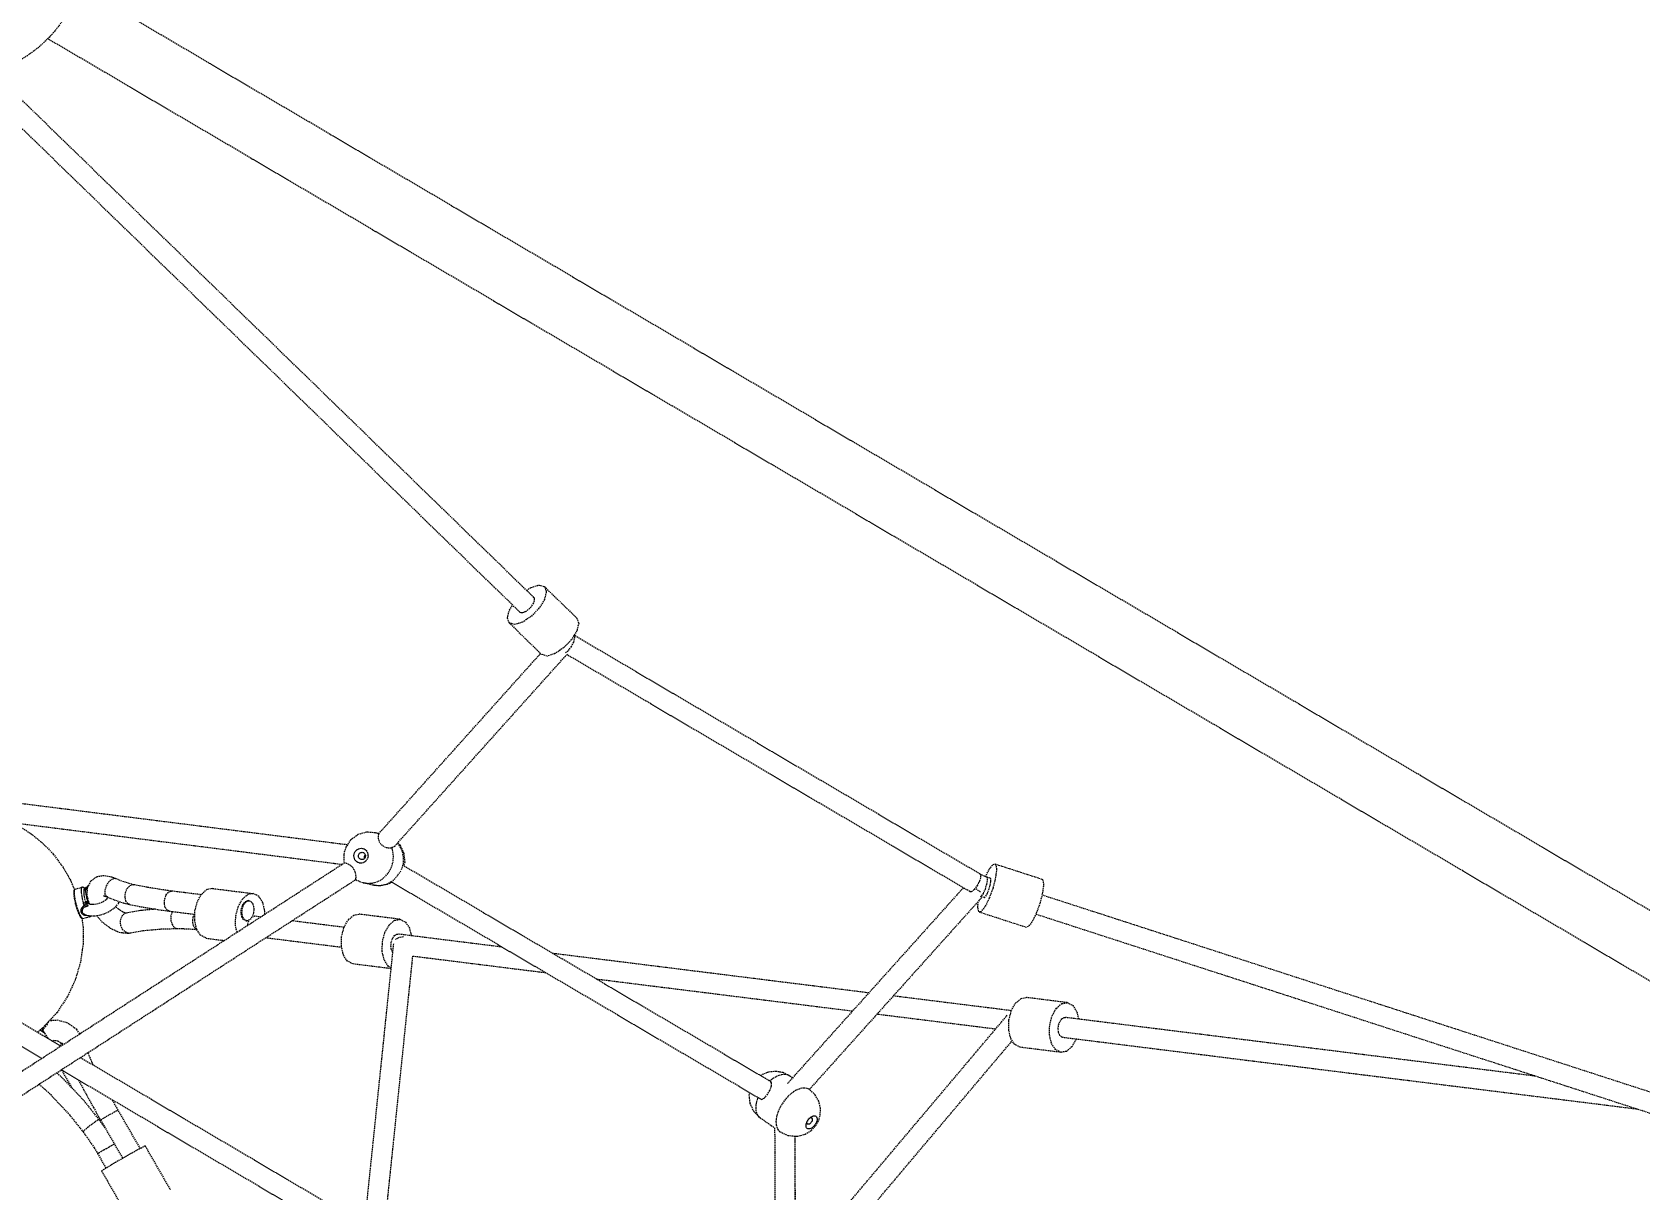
# Model space of a CAD drawing. Header units: millimetres. Extents: x -4083 to 4058, y -3576 to 3464.
# Drawn here: x 473 to 2061, y 624 to 1768 of the extents above; entities that cross this region are included whole.
import ezdxf

# ---------------------------------------------------------------- set-up
doc = ezdxf.new("R2010")
doc.units = ezdxf.units.MM
doc.linetypes.add('HIDDEN', pattern=[1.905, 1.27, -0.635])
for name, color, linetype in [('DIKOM_ОБЪЕКТ', 7, 'Continuous'), ('DIKOM_РАЗМЕР_ЗОНА', 7, 'Continuous'), ('DIKOM_РАЗМЕР_ОБЪЕКТА', 7, 'Continuous')]:
    doc.layers.add(name, color=color, linetype=linetype)
doc.styles.add('style1', font='arialbd.ttf', dxfattribs={"width": 0.8})
doc.dimstyles.new('1-50', dxfattribs={"dimtxt": 300, "dimasz": 200, "dimexe": 100, "dimexo": 0, "dimgap": 100, "dimtad": 1, "dimtxsty": 'style1', "dimcen": 200, "dimclrd": 7, "dimclre": 7, "dimclrt": 7, "dimadec": 1, "dimazin": 2, "dimtfac": 1, "dimtmove": 0, "dimatfit": 2, "dimfxl": 0, "dimlwd": 25, "dimlwe": 18, "dimarcsym": 0})

# ---------------------------------------------------------------- blocks, each defined once
blk = doc.blocks.new('*D0')
at = {"layer": 'Defpoints', "color": 0, "transparency": 16777216}
for p in [(-1721.8, 671.9), (2519, 657.8), (2519, -1847.3)]:
    blk.add_point(p, dxfattribs=at)
at = {"layer": 'DIKOM_РАЗМЕР_ОБЪЕКТА', "color": 7, "lineweight": 18, "transparency": 16777216}
for p, q in [((-1721.8, 671.9), (-1721.8, -1947.3)), ((2519, 657.8), (2519, -1947.3))]:
    blk.add_line(p, q, dxfattribs=at)
at = {"layer": 'DIKOM_РАЗМЕР_ОБЪЕКТА', "color": 7, "lineweight": 25, "transparency": 16777216}
blk.add_line((-1521.8, -1847.3), (2319, -1847.3), dxfattribs=at)
at = {"layer": 'DIKOM_РАЗМЕР_ОБЪЕКТА', "color": 7, "transparency": 16777216}
for points in [[(-1521.8, -1814), (-1521.8, -1880.7), (-1721.8, -1847.3)], [(2319, -1814), (2319, -1880.7), (2519, -1847.3)]]:
    blk.add_solid(points, dxfattribs=at)
at = {"layer": 'DIKOM_РАЗМЕР_ОБЪЕКТА', "color": 7, "transparency": 16777216, "insert": (341, -1568.6), "char_height": 300, "attachment_point": 5, "style": 'style1'}
blk.add_mtext('{\\fArial|b0|i0|c204|p34;\\H1.16667x;4150}', dxfattribs=at)
blk = doc.blocks.new('*D3')
at = {"layer": 'Defpoints', "color": 0, "transparency": 16777216}
for p in [(-3254.8, 990.5), (4056.9, 952.4), (4056.9, -3475.9)]:
    blk.add_point(p, dxfattribs=at)
at = {"layer": 'DIKOM_РАЗМЕР_ЗОНА', "color": 7, "lineweight": 18, "transparency": 16777216}
for p, q in [((-3254.8, 990.5), (-3254.8, -3575.9)), ((4056.9, 952.4), (4056.9, -3575.9))]:
    blk.add_line(p, q, dxfattribs=at)
at = {"layer": 'DIKOM_РАЗМЕР_ЗОНА', "color": 7, "lineweight": 25, "transparency": 16777216}
blk.add_line((-3054.8, -3475.9), (3856.9, -3475.9), dxfattribs=at)
at = {"layer": 'DIKOM_РАЗМЕР_ЗОНА', "color": 7, "transparency": 16777216}
for points in [[(-3054.8, -3442.6), (-3054.8, -3509.2), (-3254.8, -3475.9)], [(3856.9, -3442.6), (3856.9, -3509.2), (4056.9, -3475.9)]]:
    blk.add_solid(points, dxfattribs=at)
at = {"layer": 'DIKOM_РАЗМЕР_ЗОНА', "color": 7, "transparency": 16777216, "insert": (401.1, -3197.1), "char_height": 300, "attachment_point": 5, "style": 'style1'}
blk.add_mtext('{\\fArial|b0|i0|c204|p34;\\H1.16667x;7300}', dxfattribs=at)

msp = doc.modelspace()

# ---------------------------------------------------------------- linework, layer by layer
at = {"layer": 'DIKOM_ОБЪЕКТ', "color": 7, "linetype": 'HIDDEN', "lineweight": 15}
for p, q in [((2314.257, 757.428), (519.097, 1813.616)), ((2283.831, 705.714), (488.409, 1762.057)), ((968.927, 1209.707), (437.567, 1726.036)), ((954.99, 1195.364), (423.629, 1711.693)), ((979.377, 1220.469), (981.17, 1215.475)), ((979.381, 1220.465), (1011.375, 1189.376)), ((944.54, 1184.603), (942.747, 1189.596)), ((944.536, 1184.606), (976.531, 1153.517)), ((1011.26, 1176.728), (1005.927, 1168.025)), ((1013.165, 1184.385), (1011.26, 1176.728)), ((1011.372, 1189.379), (1013.165, 1184.385)), ((998.222, 1159.999), (989.672, 1154.241)), ((1005.927, 1168.025), (998.222, 1159.999)), ((1409.743, 936.315), (1008.537, 1172.365)), ((815.642, 976.371), (975.51, 1154.434)), ((831.277, 963.849), (1000.951, 1152.833)), ((1399.601, 919.077), (1001.415, 1153.351)), ((784.602, 965.258), (425.373, 1010.7)), ((779.009, 945.806), (422.863, 990.858)), ((815.642, 976.371), (812.304, 977.197)), ((799.877, 957.835), (800.477, 957.621)), ((802.144, 955.158), (801.658, 954.351)), ((804.815, 952.94), (804.353, 951.574)), ((829.059, 960.798), (828.904, 961.206)), ((424.484, 716.646), (781.446, 947.381)), ((798.133, 950.787), (797.533, 951.001)), ((798.827, 950.694), (798.133, 950.787)), ((804.353, 951.574), (803.651, 950.322)), ((838.819, 943.478), (837.525, 939.91)), ((839.602, 947.194), (838.819, 943.478)), ((1203.104, 731.098), (840.312, 944.558)), ((1415.058, 933.83), (1418.731, 941.251)), ((1424.365, 946.529), (1470.782, 931.485)), ((1425.951, 941.521), (1425.028, 933.286)), ((428.147, 695.2), (792.889, 930.963)), ((515.792, 921.583), (522.45, 923.33)), ((525.478, 922.46), (525.311, 922.321)), ((525.636, 922.092), (525.437, 922.182)), ((525.737, 922.248), (525.525, 922.142)), ((525.643, 922.115), (525.597, 922.111)), ((526.237, 922.477), (525.737, 922.248)), ((526.32, 921.204), (525.871, 921.307)), ((646.066, 921.205), (640.691, 916.676)), ((651.421, 922.194), (646.066, 921.205)), ((651.413, 922.196), (691.704, 917.161)), ((792.889, 930.963), (793.255, 930.666)), ((793.255, 930.666), (800.1, 927.864)), ((809.804, 925.464), (800.1, 927.864)), ((828.524, 928.289), (823.801, 925.978)), ((1192.962, 713.86), (828.524, 928.289)), ((1393.089, 922.908), (1219.439, 729.495)), ((1407.14, 925.11), (1409.478, 929.66)), ((1411.843, 935.184), (1409.743, 936.315)), ((1412.984, 917.299), (1414.881, 921.649)), ((1414.881, 921.649), (1416.359, 926.583)), ((1419.74, 932.259), (1416.405, 933.341)), ((1416.696, 933.112), (1416.405, 933.341)), ((1472.367, 926.477), (1471.444, 918.242)), ((527.295, 915.068), (529.659, 907.081)), ((528.16, 909.321), (528.448, 907.85)), ((528.448, 907.85), (528.45, 907.838)), ((528.448, 907.849), (528.459, 907.809)), ((528.459, 907.81), (528.5, 907.749)), ((529.436, 907.152), (530.467, 906.823)), ((544.717, 914.743), (547.557, 913.767)), ((564.062, 907.75), (569.513, 906.411)), ((565.723, 910.001), (564.985, 913.948)), ((569.514, 906.411), (580.934, 904.116)), ((604.717, 903.428), (603.902, 907.389)), ((640.599, 915.941), (610.939, 919.647)), ((634.076, 900.04), (636.48, 909.244)), ((636.48, 909.244), (640.691, 916.676)), ((686.356, 916.17), (680.981, 911.641)), ((691.711, 917.159), (686.356, 916.17)), ((687.535, 910.076), (686.712, 910.179)), ((687.536, 910.083), (689.57, 909.153)), ((689.57, 909.153), (691.421, 906.469)), ((1411.352, 913.314), (1241.038, 723.616)), ((1407.364, 903.972), (1407.991, 909.57)), ((1413.574, 913.234), (1411.798, 913.81)), ((1415.244, 914.458), (1416.876, 917.326)), ((1468.863, 907.92), (1465.136, 897.554)), ((1471.444, 918.242), (1468.863, 907.92)), ((2237.336, 667.195), (1470.809, 915.703)), ((518.896, 900.103), (518.112, 902.422)), ((519.701, 897.996), (518.896, 900.103)), ((523.407, 892.566), (530.065, 894.313)), ((530.904, 895.141), (534.2, 895.069)), ((566.222, 897.828), (566.184, 897.819)), ((580.934, 904.116), (597.055, 901.406)), ((597.055, 901.406), (608.602, 899.821)), ((608.602, 899.821), (632.729, 896.807)), ((611.676, 899.01), (610.345, 895.061)), ((612.007, 899.396), (611.676, 899.01)), ((632.403, 894.198), (633.332, 896.731)), ((633.842, 890.465), (634.076, 900.04)), ((635.816, 881.978), (633.842, 890.465)), ((682.06, 891.535), (680.49, 893.96)), ((684.376, 890.353), (685.199, 890.25)), ((685.63, 890.221), (685.198, 890.243)), ((686.267, 887.467), (687.242, 890.292)), ((691.928, 898.079), (690.488, 894.083)), ((698.939, 894.05), (692.957, 894.797)), ((781.369, 883.749), (729.813, 890.192)), ((836.613, 891.743), (796.322, 896.778)), ((1408.949, 898.965), (1455.366, 883.921)), ((1465.136, 897.554), (1461, 889.199)), ((2231.168, 648.17), (1464.694, 896.661)), ((559.202, 878.944), (567.933, 877.908)), ((560.44, 885.932), (562.267, 881.943)), ((567.933, 877.908), (570.577, 878.31)), ((570.577, 878.31), (570.592, 878.313)), ((631.42, 882.039), (636.033, 881.636)), ((639.697, 875.869), (635.816, 881.978)), ((645.26, 873.016), (639.697, 875.869)), ((686.055, 885.721), (686.267, 887.467)), ((937.349, 864.258), (834.78, 877.075)), ((645.268, 873.014), (662.973, 870.802)), ((779.021, 863.887), (703.683, 873.302)), ((830.096, 867.369), (802.441, 599.964)), ((827.618, 865.858), (828.09, 869.745)), ((828.09, 869.745), (829.391, 873.223)), ((1299.771, 818.97), (987.422, 858.001)), ((827.568, 842.924), (790.176, 847.596)), ((848.939, 855.15), (823.114, 605.438)), ((980.842, 838.668), (848.939, 855.15)), ((1283.5, 800.848), (1030.915, 832.411)), ((1440.52, 801.382), (1323.938, 815.95)), ((1495.763, 809.376), (1455.473, 814.411)), ((501.469, 766.408), (427.75, 809.866)), ((1231.738, 554.36), (1436.757, 797.27)), ((1424.867, 783.183), (1307.667, 797.828)), ((1958.066, 736.71), (1493.931, 794.708)), ((482.684, 754.266), (423.682, 789.047)), ((483.066, 783.085), (482.485, 783.357)), ((484.211, 781.465), (484.146, 781.875)), ((484.179, 781.666), (484.287, 781.444)), ((484.208, 781.583), (484.184, 781.638)), ((484.416, 781.009), (484.208, 781.583)), ((484.374, 780.735), (484.657, 779.566)), ((498.47, 791.975), (490.777, 791.401)), ((492.535, 791.532), (491.478, 792.812)), ((498.518, 771.71), (502.554, 769.295)), ((502.554, 769.295), (503.646, 767.815)), ((1245.862, 540.086), (1441.475, 771.852)), ((1443.757, 768.084), (1439.876, 774.192)), ((1449.32, 765.231), (1443.757, 768.084)), ((1489.618, 760.194), (1449.327, 765.229)), ((2059.229, 703.913), (1491.451, 774.862)), ((791.304, 595.553), (520.739, 755.049)), ((781.147, 578.323), (501.953, 742.907)), ((502.151, 743.035), (512.168, 725.586)), ((1201.817, 731.855), (1202.872, 732.821)), ((1202.872, 732.821), (1205.634, 734.896)), ((1221.63, 737.187), (1224.522, 735.157)), ((1241.01, 723.584), (1241.299, 723.382)), ((539.502, 693.685), (525.148, 711.626)), ((533.824, 705.71), (540.856, 693.319)), ((558.185, 703.26), (552.643, 713.025)), ((580.099, 665.084), (558.185, 703.26)), ((538.145, 693.133), (535.56, 691.485)), ((543.808, 687.779), (539.502, 693.685)), ((540.856, 693.319), (562.492, 655.629)), ((543.229, 694.892), (546.399, 696.787)), ((545.317, 685.547), (543.808, 687.779)), ((1192.434, 695.59), (1191.586, 696.276)), ((1192.434, 695.59), (1206.736, 685.552)), ((1206.736, 685.552), (1207.17, 236.963)), ((1237.999, 689.662), (1238.357, 690.765)), ((1238.357, 690.765), (1238.421, 690.925)), ((1238.421, 690.925), (1239.024, 692.192)), ((1239.024, 692.192), (1239.785, 693.413)), ((1239.785, 693.413), (1240.676, 694.541)), ((1241.777, 695.638), (1242.709, 696.36)), ((1242.952, 691.17), (1242.514, 690.615)), ((1242.579, 695.539), (1243.01, 695.487)), ((1243.327, 691.77), (1242.952, 691.17)), ((1243.01, 695.487), (1243.373, 695.316)), ((578.909, 664.816), (583.397, 667.137)), ((584.835, 667.698), (583.397, 667.137)), ((584.835, 667.699), (609.718, 624.351)), ((1226.744, 677.451), (1227.17, 236.983)), ((1227.633, 533.234), (1226.887, 677.437)), ((546.336, 646.052), (538.194, 660.235)), ((548.52, 647.414), (555.605, 651.637)), ((555.605, 651.637), (563.868, 656.427)), ((541.85, 643.024), (566.733, 599.676)), ((543.691, 644.401), (548.52, 647.414))]:
    msp.add_line(p, q, dxfattribs=at)
for points in [[(981.17, 1215.475), (979.265, 1207.818), (973.932, 1199.115), (966.227, 1191.089), (957.677, 1185.33), (949.975, 1182.979), (944.54, 1184.603)], [(961.728, 1216.703), (966.24, 1219.741), (973.942, 1222.092), (979.377, 1220.469)], [(968.24, 1203.382), (969.539, 1206.677), (969.336, 1209.151), (968.926, 1209.699)], [(942.747, 1189.596), (944.652, 1197.254), (947.784, 1202.365)], [(954.991, 1195.373), (956.245, 1194.757), (959.04, 1195.133), (962.413, 1196.976), (965.697, 1199.92), (968.24, 1203.382)], [(1000.078, 1155.173), (1002.935, 1157.304), (1005.935, 1161.161), (1008.273, 1165.71)], [(1008.273, 1165.71), (1009.323, 1169.734), (1008.804, 1172.153), (1008.537, 1172.365)], [(989.672, 1154.241), (981.97, 1151.89), (976.535, 1153.513)], [(453.991, 986.92), (460.484, 983.764), (472.214, 976.285), (483.957, 966.693), (494.056, 956.192), (503.986, 942.858), (511.045, 930.388), (514.949, 920.962)], [(812.304, 977.197), (803.549, 977.802), (795.062, 975.368), (787.91, 970.168), (782.985, 962.857)], [(815.427, 976.132), (814.863, 976.399), (812.304, 977.197)], [(782.985, 962.857), (780.992, 955.712), (781.143, 948.323), (781.446, 947.381)], [(796.368, 947.364), (795.085, 947.814), (793.918, 948.522), (792.911, 949.461), (792.1, 950.599), (791.522, 951.886), (791.195, 953.276), (791.133, 954.712), (791.338, 956.141), (791.8, 957.508)], [(791.8, 957.508), (792.502, 958.76), (793.419, 959.852), (794.515, 960.742), (795.749, 961.393), (797.072, 961.781), (798.438, 961.891), (799.785, 961.717), (801.068, 961.267), (802.235, 960.559), (803.242, 959.62)], [(797.533, 951.001), (796.959, 951.349), (796.463, 951.811), (796.064, 952.372), (795.78, 953.005), (795.619, 953.688), (795.589, 954.395), (795.689, 955.099), (795.917, 955.771)], [(795.917, 955.771), (796.262, 956.387), (796.713, 956.925), (797.253, 957.362), (797.86, 957.683), (798.511, 957.874), (799.183, 957.928), (799.877, 957.835)], [(800.477, 957.621), (801.051, 957.273), (801.547, 956.81), (801.946, 956.25), (802.231, 955.617), (802.391, 954.933), (802.422, 954.227), (802.321, 953.523), (802.094, 952.851)], [(801.658, 954.351), (801.382, 953.444), (801.336, 952.5), (801.459, 951.891)], [(803.242, 959.62), (804.053, 958.482), (804.631, 957.195), (804.958, 955.806), (805.02, 954.37), (804.815, 952.94)], [(827.821, 942.311), (829.115, 945.878), (829.898, 949.594), (830.151, 953.376), (829.869, 957.139), (829.059, 960.798)], [(834.129, 967.025), (835.64, 965.085), (837.442, 961.873), (838.763, 958.398), (839.573, 954.738), (839.855, 950.975), (839.602, 947.194)], [(834.271, 967.184), (836.434, 965.105), (840.338, 957.113), (841.251, 948.319), (840.312, 944.558)], [(803.651, 950.322), (802.734, 949.229), (801.638, 948.34), (800.404, 947.688), (799.081, 947.3), (797.715, 947.191), (796.368, 947.364)], [(802.094, 952.851), (801.748, 952.235), (801.297, 951.697), (800.757, 951.26), (800.15, 950.939), (799.499, 950.748), (798.827, 950.694)], [(800.1, 927.864), (800.965, 927.668), (804.507, 927.229), (808.086, 927.356), (811.624, 928.044), (815.04, 929.28), (818.259, 931.035), (821.208, 933.27), (823.823, 935.936), (826.043, 938.972), (827.821, 942.311)], [(1418.731, 941.251), (1422.456, 945.941), (1424.366, 946.51)], [(1424.366, 946.51), (1425.033, 946.038), (1425.951, 941.521)], [(515.792, 921.583), (515.211, 921.281), (514.786, 920.762), (514.515, 920.092), (514.35, 919.221), (514.279, 918.04), (514.328, 916.422), (514.523, 914.432), (514.85, 912.232)], [(515.641, 912.355), (515.284, 914.624), (515.058, 916.664), (514.97, 918.413), (515.023, 919.817), (515.214, 920.834), (515.539, 921.433), (515.792, 921.583)], [(522.45, 923.33), (522.214, 923.196), (521.919, 922.715), (521.724, 921.916), (521.634, 920.816), (521.649, 919.44), (521.771, 917.821), (521.995, 915.995), (522.317, 914.004), (522.73, 911.895), (523.223, 909.714), (523.786, 907.514)], [(525.487, 922.108), (524.975, 922.631), (524.413, 923.036), (523.782, 923.308), (523.115, 923.41), (522.45, 923.33)], [(525.871, 921.307), (525.399, 921.75), (524.991, 921.909), (524.655, 921.779), (524.4, 921.362), (524.231, 920.669), (524.153, 919.716), (524.166, 918.523), (524.271, 917.12), (524.466, 915.537), (524.745, 913.812), (525.102, 911.983), (525.53, 910.093), (526.018, 908.187)], [(528.5, 924.497), (528.275, 924.374), (525.478, 922.46)], [(525.871, 921.307), (525.715, 921.767), (525.488, 922.108)], [(526.32, 921.204), (526.181, 921.583), (525.964, 921.878), (525.682, 922.073), (525.636, 922.092)], [(525.977, 922.21), (525.846, 922.164), (525.643, 922.115)], [(528.507, 907.743), (527.376, 912.917), (527.045, 914.491), (526.756, 915.933), (526.506, 917.247), (526.295, 918.435), (526.121, 919.505), (525.98, 920.46), (525.871, 921.307)], [(527.725, 923), (527.706, 922.991), (527.454, 922.867), (527.209, 922.749), (526.967, 922.635), (526.721, 922.522), (526.478, 922.415), (526.246, 922.317), (525.977, 922.21)], [(527.773, 923.094), (527.68, 923.06), (527.169, 922.864), (526.702, 922.675), (526.237, 922.477)], [(527.601, 922.258), (527.539, 922.168), (527.421, 922.005), (527.306, 921.855), (527.178, 921.701), (527.035, 921.546), (526.876, 921.402), (526.704, 921.285), (526.516, 921.21), (526.32, 921.204)], [(555.706, 931.95), (551.733, 933.488), (543.875, 934.839), (536.849, 933.525), (530.978, 929.282), (527.624, 922.807), (527.295, 915.068)], [(545.421, 916.813), (545.407, 920.518), (546.588, 924.687), (548.791, 928.485), (551.545, 931.168), (554.324, 932.223), (555.702, 931.953)], [(573.569, 925.945), (569.217, 927.014), (560.353, 929.986), (555.702, 931.953)], [(564.985, 913.948), (565.505, 918.338), (567.249, 922.29), (569.83, 925.031), (572.756, 926.036), (573.568, 925.945)], [(610.939, 919.647), (599.87, 921.166), (584.456, 923.757), (573.568, 925.945)], [(823.801, 925.978), (816.86, 924.738), (809.804, 925.464)], [(821.328, 925.644), (817.791, 924.955), (814.211, 924.829), (810.67, 925.268), (809.804, 925.464)], [(827.963, 928.635), (824.744, 926.879), (821.328, 925.644)], [(1399.601, 919.077), (1401.283, 919.123), (1404.14, 921.253), (1407.14, 925.11)], [(1409.945, 918.839), (1409.667, 918.921), (1405.521, 921.787)], [(1409.478, 929.66), (1410.528, 933.683), (1410.009, 936.102), (1409.743, 936.315)], [(1416.405, 933.341), (1414.069, 934.19), (1411.843, 935.184)], [(1416.359, 926.583), (1417.024, 930.779), (1416.696, 933.112)], [(1416.876, 917.326), (1418.464, 921.267), (1419.695, 925.501)], [(1425.028, 933.286), (1422.447, 922.964), (1418.719, 912.598)], [(1419.695, 925.501), (1420.324, 929.19), (1420.226, 931.602), (1419.735, 932.254)], [(1470.783, 931.466), (1471.45, 930.994), (1472.367, 926.477)], [(514.85, 912.232), (515.298, 909.879), (515.852, 907.438), (516.496, 904.98), (517.21, 902.579)], [(518.112, 902.422), (517.373, 904.882), (516.702, 907.408), (516.119, 909.925), (515.641, 912.355)], [(524.821, 905.524), (523.702, 904.73), (522.835, 903.878), (522.187, 902.984), (521.733, 902.06), (521.461, 901.126), (521.367, 900.207), (521.442, 899.328), (521.68, 898.515)], [(526.018, 908.187), (525.868, 908.125), (525.599, 908.033), (525.228, 907.918), (524.782, 907.787), (524.29, 907.649), (523.786, 907.514)], [(523.786, 907.514), (524.043, 906.778), (524.393, 906.111), (524.821, 905.524)], [(526.477, 907.244), (526.344, 907.068), (526.133, 906.825), (525.857, 906.53), (525.533, 906.201), (525.18, 905.859), (524.821, 905.524)], [(524.821, 905.524), (525.07, 905.367), (525.343, 905.255), (525.634, 905.176), (525.956, 905.121), (526.28, 905.087), (526.589, 905.069), (526.9, 905.06), (527.238, 905.057), (527.607, 905.06), (528.013, 905.067), (528.461, 905.079)], [(526.018, 908.187), (526.116, 908.533), (526.236, 908.82), (526.37, 909.041), (526.509, 909.202), (526.656, 909.319), (526.816, 909.402), (526.986, 909.453), (527.158, 909.476), (527.329, 909.477), (527.505, 909.462), (527.699, 909.43), (527.919, 909.381), (528.16, 909.321)], [(526.018, 908.187), (526.125, 907.836), (526.28, 907.52), (526.477, 907.244)], [(526.477, 907.244), (526.669, 907.026), (526.856, 906.823), (527.038, 906.631)], [(527.038, 906.631), (527.399, 906.253), (527.559, 906.085), (527.714, 905.919), (527.878, 905.74), (528.054, 905.544), (528.247, 905.326), (528.461, 905.08)], [(528.16, 909.321), (527.884, 911.251), (527.727, 913.007), (527.695, 913.717)], [(528.461, 905.079), (527.906, 907.256), (527.839, 907.528), (527.789, 907.756), (527.752, 907.951), (527.729, 908.131), (527.721, 908.303), (527.731, 908.464), (527.759, 908.615), (527.806, 908.763), (527.881, 908.924), (527.995, 909.11), (528.16, 909.321)], [(528.5, 907.749), (528.775, 907.506), (529.436, 907.152)], [(530.467, 906.823), (531.802, 906.607), (533.398, 906.55), (535.222, 906.684), (537.224, 907.036), (539.335, 907.618), (541.445, 908.417), (543.457, 909.4), (545.286, 910.516)], [(544.496, 915.082), (543.793, 914.85), (544.717, 914.743)], [(545.286, 910.516), (546.881, 911.723), (548.167, 912.931), (548.526, 913.36)], [(547.557, 913.767), (546.702, 914.341), (545.421, 916.813)], [(547.557, 913.767), (553.7, 911.188), (564.062, 907.75)], [(553.976, 902.666), (556.538, 905.046), (558.617, 907.576), (559.598, 909.231)], [(569.513, 906.411), (567.646, 907.313), (565.723, 910.001)], [(603.902, 907.389), (604.211, 911.815), (605.648, 915.818), (607.89, 918.616), (610.509, 919.673), (610.939, 919.647)], [(675.632, 878.984), (674.133, 885.431), (674.366, 895.005), (676.771, 904.209), (680.981, 911.641)], [(680.49, 893.96), (679.679, 897.864), (679.965, 902.247), (681.41, 906.327), (683.701, 909.177), (686.337, 910.204), (686.713, 910.184)], [(681.313, 893.857), (680.494, 897.828), (680.806, 902.247), (682.246, 906.242), (684.488, 909.04), (687.104, 910.105), (687.536, 910.083)], [(691.421, 906.469), (692.24, 902.498), (691.928, 898.079)], [(703.056, 896.711), (703.129, 899.71), (701.155, 908.197), (697.274, 914.306), (691.711, 917.159)], [(1418.719, 912.598), (1414.583, 904.243), (1410.858, 899.552), (1408.948, 898.984)], [(1410.237, 914.316), (1411.178, 914.698), (1412.984, 917.299)], [(1413.578, 913.239), (1413.892, 913.232), (1415.244, 914.458)], [(522.37, 892.692), (523.522, 883.765), (523.492, 867.065), (521.006, 849.513), (515.836, 831.943), (507.984, 815.056), (497.76, 799.623), (483.468, 784.126), (478.289, 780.073)], [(517.21, 902.579), (517.975, 900.305), (518.769, 898.223)], [(518.769, 898.223), (519.579, 896.381), (520.338, 894.929), (520.984, 893.923), (521.56, 893.24), (522.128, 892.786), (522.755, 892.543), (523.407, 892.566)], [(523.2, 892.558), (522.653, 892.832), (522.002, 893.543), (521.279, 894.666), (520.504, 896.165), (519.701, 897.996)], [(521.68, 898.515), (522.071, 897.787), (522.612, 897.155), (523.292, 896.635), (524.106, 896.236), (525.049, 895.962), (526.123, 895.814), (527.297, 895.794)], [(523.091, 898.489), (522.899, 899.109), (522.814, 899.744), (522.833, 900.401), (522.959, 901.071), (523.202, 901.738), (523.571, 902.389), (524.08, 903.013), (524.756, 903.599), (525.604, 904.121), (526.558, 904.539), (527.518, 904.847), (528.461, 905.079)], [(525.197, 896.461), (525.075, 896.512), (524.499, 896.817), (523.943, 897.247), (523.457, 897.811), (523.091, 898.489)], [(525.197, 896.46), (527.77, 895.644), (530.904, 895.141)], [(528.71, 895.493), (528.749, 895.254), (528.899, 894.992)], [(529.609, 895.349), (529.379, 895.184), (528.899, 894.992)], [(528.899, 894.992), (529.443, 894.48), (529.914, 894.297), (530.065, 894.313)], [(530.065, 894.313), (530.762, 894.618), (531.345, 895.132)], [(534.2, 895.069), (537.56, 895.4), (540.915, 896.101)], [(536.952, 895.34), (541.847, 889.686), (550.232, 883.095), (559.202, 878.944)], [(540.915, 896.101), (544.432, 897.224), (547.847, 898.719), (551.052, 900.544), (553.976, 902.666)], [(566.237, 897.83), (565.404, 897.926), (562.579, 898.979), (558.395, 901.667), (555.648, 904.219)], [(566.184, 897.819), (564.216, 897.014), (561.5, 894.297), (560.132, 890.346), (560.44, 885.932)], [(595.057, 901.742), (580.354, 900.381), (566.184, 897.819)], [(608.602, 899.821), (606.563, 900.754), (604.717, 903.428)], [(610.345, 895.061), (610.291, 890.612), (611.454, 886.56)], [(632.74, 885.452), (632.067, 888.168), (631.964, 891.271), (632.403, 894.198)], [(685.198, 890.243), (683.163, 891.172), (681.313, 893.857)], [(690.488, 894.083), (688.245, 891.285), (685.63, 890.221)], [(690.545, 894.243), (690.608, 894.297), (692.727, 894.818), (692.954, 894.797)], [(778.984, 874.622), (781.389, 883.826), (785.6, 891.258)], [(785.6, 891.258), (790.975, 895.787), (796.33, 896.776)], [(825.89, 886.224), (831.265, 890.752), (836.62, 891.741)], [(836.62, 891.741), (842.183, 888.888), (846.064, 882.78), (847.768, 875.452)], [(1408.948, 898.984), (1408.281, 899.456), (1407.364, 903.972)], [(562.267, 881.943), (565.343, 879.203), (569.015, 878.155), (570.577, 878.31)], [(570.592, 878.313), (582.799, 880.53), (600.758, 882.211), (616.691, 882.607)], [(611.454, 886.56), (613.675, 883.741), (616.691, 882.607)], [(616.693, 882.607), (621.677, 882.536), (631.42, 882.039)], [(635.817, 881.977), (634.187, 883.018), (632.74, 885.452)], [(780.725, 856.56), (778.751, 865.048), (778.984, 874.622)], [(827.678, 843.99), (824.896, 845.417), (821.016, 851.525), (819.042, 860.013), (819.275, 869.588), (821.68, 878.792), (825.89, 886.224)], [(829.391, 873.223), (831.321, 875.776), (833.588, 877.018), (834.779, 877.07)], [(840.043, 874.304), (835.712, 873.679), (832.24, 871.6)], [(1461, 889.199), (1457.275, 884.508), (1455.365, 883.94)], [(829.321, 859.26), (828.052, 862.18), (827.618, 865.858)], [(790.169, 847.598), (784.606, 850.451), (780.725, 856.56)], [(1444.751, 808.891), (1450.126, 813.42), (1455.481, 814.409)], [(1438.135, 792.255), (1440.54, 801.459), (1444.751, 808.891)], [(1489.61, 760.196), (1484.047, 763.049), (1480.167, 769.158), (1478.193, 777.646), (1478.426, 787.22), (1480.831, 796.424), (1485.041, 803.856)], [(1485.041, 803.856), (1490.416, 808.385), (1495.771, 809.374)], [(1487.24, 787.378), (1488.541, 790.856), (1490.472, 793.409), (1492.739, 794.65), (1493.93, 794.702)], [(1495.771, 809.374), (1501.334, 806.521), (1505.215, 800.412), (1506.919, 793.085)], [(481.061, 782.242), (481.657, 782.026), (482.511, 781.548), (483.316, 780.932), (484.024, 780.259), (484.657, 779.565)], [(483.067, 783.084), (483.03, 782.802), (483.059, 782.513), (483.138, 782.216), (483.26, 781.9), (483.408, 781.589), (483.564, 781.298), (483.732, 781.007), (483.922, 780.694), (484.137, 780.353), (484.381, 779.978), (484.657, 779.565)], [(484.371, 784.915), (483.861, 784.329), (483.423, 783.714), (483.066, 783.085)], [(484.249, 782.981), (484.214, 782.94), (484.061, 782.896), (483.808, 782.907), (483.47, 782.971), (483.066, 783.084)], [(484.146, 781.875), (484.124, 782.235), (484.142, 782.565), (484.201, 782.85), (484.249, 782.981)], [(484.211, 781.464), (484.235, 781.35), (484.3, 781.054), (484.374, 780.735)], [(484.249, 782.982), (484.4, 783.283), (484.695, 783.721)], [(484.287, 781.444), (485.456, 779.25), (486.756, 777.124), (488.125, 775.161), (489.457, 773.489)], [(484.954, 784.02), (484.95, 784.132), (484.843, 784.326), (484.646, 784.593), (484.371, 784.915)], [(484.657, 779.565), (484.575, 780.353), (484.416, 781.009)], [(489.438, 790.6), (489.234, 790.064), (488.087, 787.986), (486.644, 785.957), (484.695, 783.721)], [(520.255, 778.551), (517.426, 782.665), (508.546, 789.098), (498.47, 791.975)], [(1439.876, 774.192), (1437.902, 782.68), (1438.135, 792.255)], [(1491.451, 774.868), (1490.382, 775.176), (1488.472, 776.893), (1487.203, 779.812), (1486.769, 783.49), (1487.24, 787.378)], [(492.736, 771.556), (494.193, 772.119), (498.518, 771.71)], [(501.905, 766.69), (502.001, 769.287), (501.956, 769.653)], [(1500.34, 765.714), (1494.965, 761.185), (1489.61, 760.196)], [(1504.571, 773.223), (1504.55, 773.146), (1500.34, 765.714)], [(534.013, 747.224), (532.196, 750.882), (528.504, 760.069)], [(525.148, 711.626), (505.693, 732.55), (497.548, 740.059)], [(518.984, 732.867), (524.016, 723.482), (533.824, 705.71)], [(1192.739, 737.196), (1194.788, 738.654), (1200.919, 741.052), (1207.924, 741.783), (1214.985, 740.522), (1221.63, 737.187)], [(1196.348, 714.976), (1199.391, 718.275), (1202.07, 722.7), (1203.667, 727.067), (1203.754, 730.204), (1203.104, 731.098)], [(1205.634, 734.896), (1208.429, 736.558), (1211.191, 737.77), (1213.861, 738.504), (1216.379, 738.744), (1218.687, 738.484), (1220.736, 737.731), (1221.63, 737.187)], [(480.248, 728.877), (491.54, 718.469), (510.051, 698.557), (523.505, 681.734)], [(1192.434, 695.59), (1186.324, 701.664), (1182.506, 709.746), (1181.678, 718.073), (1182.139, 720.228)], [(1191.586, 696.276), (1190.189, 697.955), (1189.168, 700.046), (1188.546, 702.502), (1188.338, 705.268), (1188.546, 708.282), (1189.168, 711.478), (1190.189, 714.783), (1190.273, 714.985)], [(1192.962, 713.86), (1193.757, 713.687), (1196.348, 714.976)], [(1222.54, 719.015), (1219.87, 716.573), (1217.353, 713.818), (1215.044, 710.812)], [(1241.299, 723.382), (1240.404, 723.926), (1238.356, 724.679), (1236.047, 724.939), (1233.53, 724.699), (1230.86, 723.965), (1228.097, 722.753), (1225.303, 721.091), (1222.54, 719.015)], [(1247.487, 687.968), (1250.216, 692.955), (1251.797, 698.606), (1251.976, 705.191), (1250.287, 712.037), (1246.7, 718.258), (1241.299, 723.382)], [(546.399, 696.787), (550.205, 698.988), (553.895, 701.064), (556.696, 702.576), (558.082, 703.243), (558.185, 703.26)], [(1209.857, 700.978), (1208.837, 697.673), (1208.215, 694.477), (1208.006, 691.463), (1208.215, 688.696), (1208.837, 686.241), (1209.858, 684.15), (1211.255, 682.471), (1212.103, 681.785)], [(1215.044, 710.812), (1212.996, 707.622), (1211.254, 704.319), (1209.857, 700.978)], [(528.633, 686.405), (525.699, 684.005), (523.868, 682.308), (523.505, 681.734)], [(535.56, 691.485), (532.152, 689.071), (528.633, 686.405)], [(539.502, 693.685), (539.419, 693.712), (538.145, 693.133)], [(540.856, 693.319), (541.256, 693.642), (543.229, 694.892)], [(1212.103, 681.785), (1219.88, 678.106), (1228.767, 677.258), (1236.873, 679.299), (1243.084, 683.161), (1247.487, 687.968)], [(1246.553, 688.635), (1245.663, 687.507), (1244.676, 686.511), (1243.63, 685.688), (1242.566, 685.07), (1241.525, 684.681), (1240.545, 684.535), (1239.669, 684.639), (1238.926, 684.99), (1238.348, 685.571), (1237.954, 686.363), (1237.761, 687.337), (1237.776, 688.449), (1237.999, 689.662)], [(1239.202, 689.374), (1238.915, 689.662), (1238.721, 690.052), (1238.626, 690.531), (1238.634, 691.078), (1238.743, 691.675)], [(1242.514, 690.615), (1242.028, 690.125), (1241.514, 689.72), (1240.99, 689.415), (1240.478, 689.224), (1239.996, 689.152), (1239.565, 689.204), (1239.202, 689.374)], [(1240.676, 694.541), (1241.663, 695.537), (1241.777, 695.638)], [(1242.709, 696.36), (1243.773, 696.979), (1244.813, 697.368), (1245.794, 697.514)], [(1243.373, 695.316), (1243.66, 695.028), (1243.853, 694.639), (1243.949, 694.16), (1243.941, 693.612), (1243.831, 693.016), (1243.624, 692.394), (1243.327, 691.77)], [(1245.794, 697.514), (1246.67, 697.409), (1247.412, 697.059), (1247.991, 696.477), (1248.385, 695.686), (1248.578, 694.712), (1248.562, 693.599), (1248.339, 692.386), (1247.918, 691.123), (1247.315, 689.856), (1246.553, 688.635)], [(523.505, 681.734), (527.381, 676.422), (534.465, 665.962), (538.089, 660.177)], [(543.905, 663.805), (546.568, 665.35), (549.303, 666.907), (551.634, 668.205)], [(551.634, 668.205), (553.946, 669.452), (554.422, 669.687)], [(538.194, 660.237), (538.244, 660.302), (539.159, 660.935), (541.128, 662.153), (543.905, 663.805)], [(563.868, 656.427), (572.052, 661.055), (578.909, 664.816)], [(541.85, 643.025), (541.854, 643.057), (543.691, 644.401)]]:
    msp.add_lwpolyline(points, dxfattribs=at)
msp.add_circle((400.199, 1848.763), 124, dxfattribs=at)
for centre, radius, start, end in [((825.83, 973.189), 10.812, 164.201317, 300.251714), ((822.092, 959.474), 7.092, 10.764978, 26.96909), ((779.603, 933.9), 13.606, 347.532146, 82.217056), ((800.05, 961.996), 43.499, 309.918565, 329.487141)]:
    msp.add_arc(centre, radius, start, end, dxfattribs=at)

# ---------------------------------------------------------------- dimensions: what is measured, and where the dimension line sits
at = {"layer": 'DIKOM_РАЗМЕР_ЗОНА'}
dim = msp.add_linear_dim(base=(4056.891, -3475.905), p1=(-3254.753, 990.525), p2=(4056.891, 952.358), text='{\\fArial|b0|i0|c204|p34;\\H1.16667x;7300}', dimstyle='1-50', dxfattribs=at)
dim.commit()
dim.dimension.update_dxf_attribs({"geometry": '*D3', "text_midpoint": (401.069, -3475.905), "dimtype": 160})
at = {"layer": 'DIKOM_РАЗМЕР_ОБЪЕКТА'}
dim = msp.add_linear_dim(base=(2518.954, -1847.325), p1=(-1721.806, 671.902), p2=(2518.954, 657.829), text='{\\fArial|b0|i0|c204|p34;\\H1.16667x;4150}', dimstyle='1-50', dxfattribs=at)
dim.commit()
dim.dimension.update_dxf_attribs({"geometry": '*D0', "text_midpoint": (341, -1847.325), "dimtype": 160})

doc.saveas('drawing.dxf')
